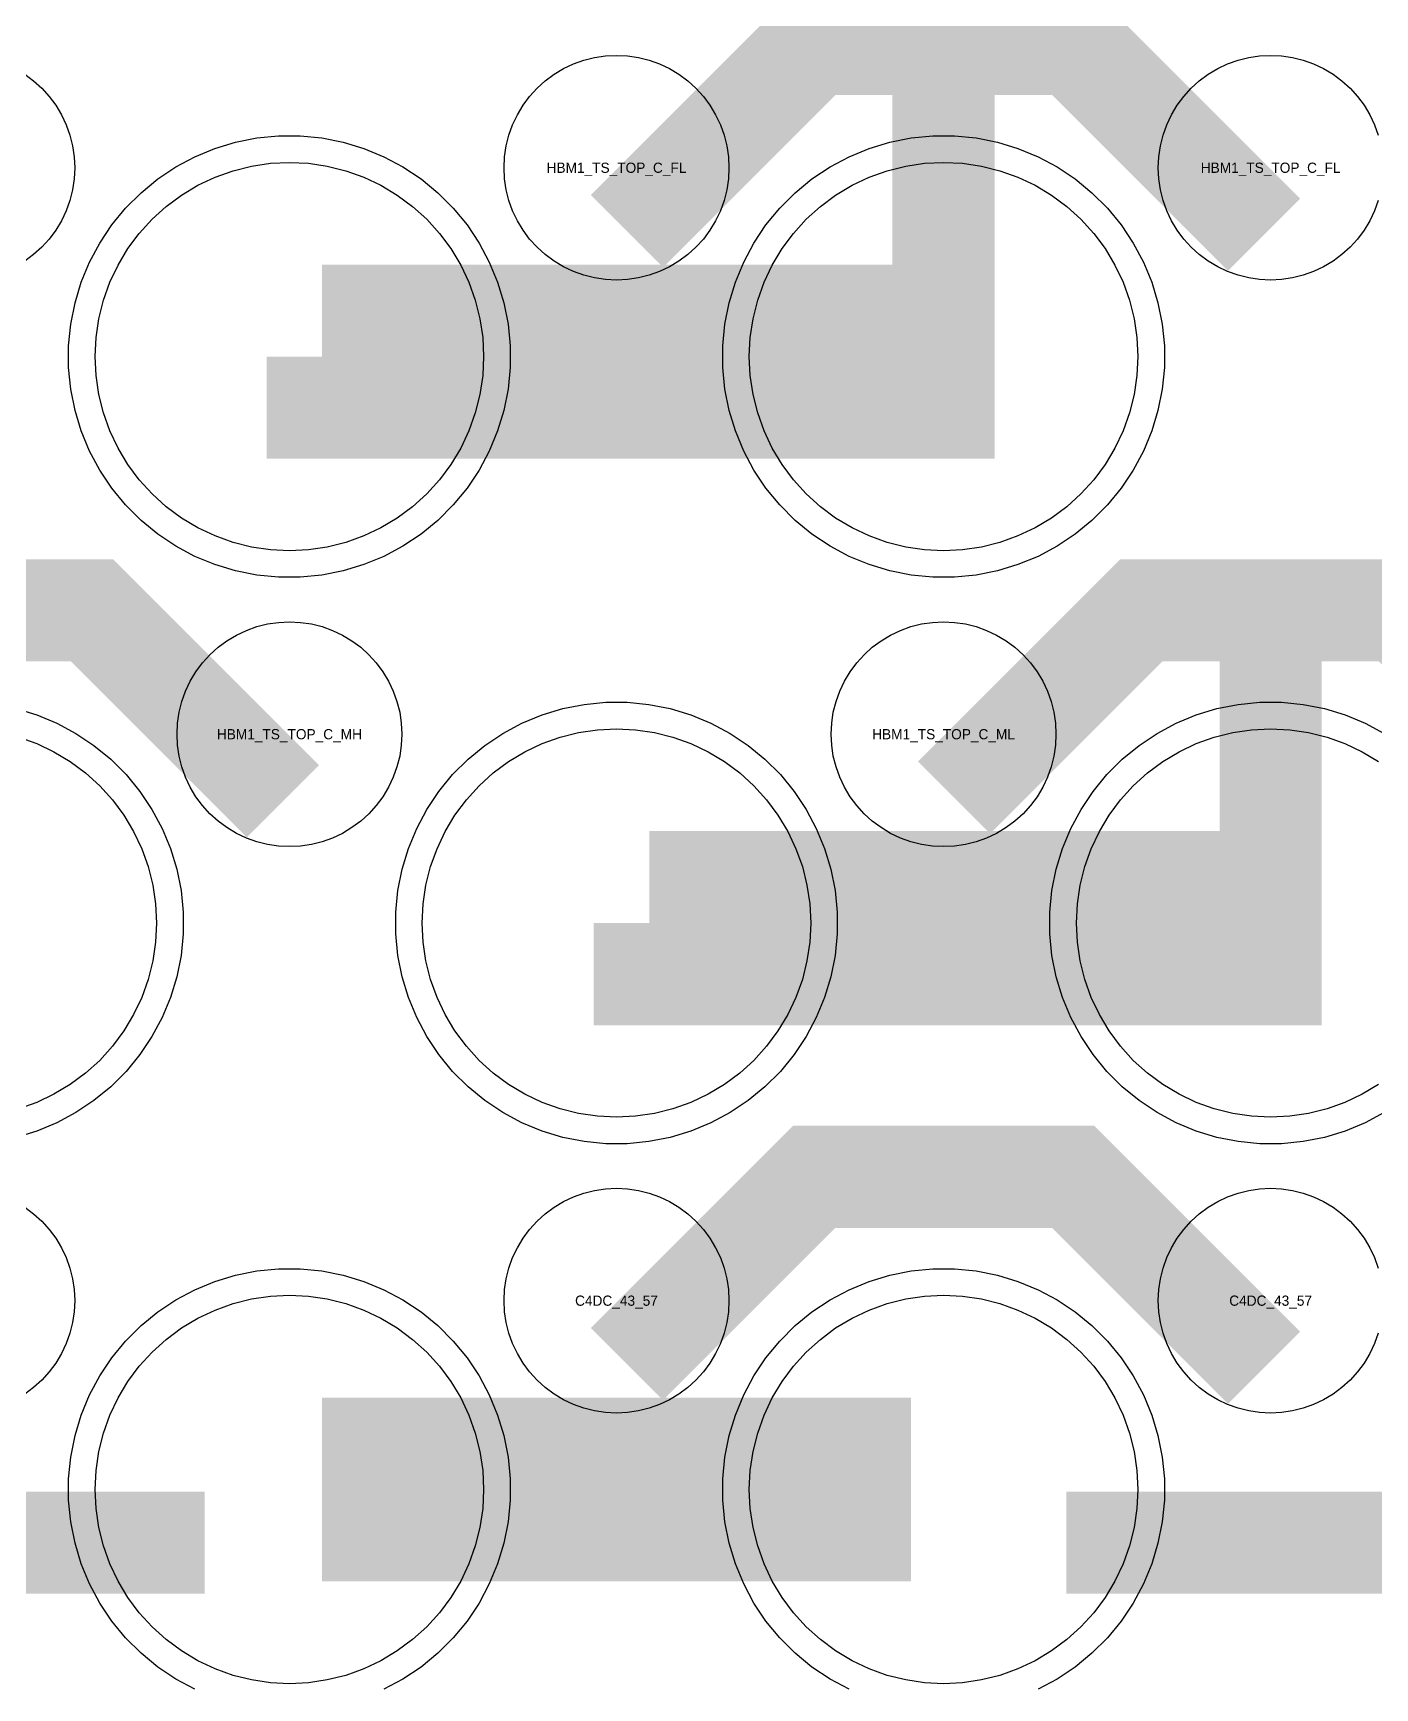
# Model space of a CAD drawing. Extents: x -11880 to 11880, y -14992 to 14992.
# Drawn here: x 6097.3 to 6425.5, y -8929.8 to -8525.1 of the extents above; entities that cross this region are included whole.
import ezdxf
from ezdxf.enums import TextEntityAlignment as Align

# ---------------------------------------------------------------- set-up
doc = ezdxf.new("R2010")
doc.units = 0
doc.header["$MEASUREMENT"] = 0
for name, color, linetype in [('GDS_775_DT_237', 138, 'CONTINUOUS'), ('RDL1_FS', 34, 'CONTINUOUS'), ('RDL_BS', 160, 'CONTINUOUS')]:
    doc.layers.add(name, color=color, linetype=linetype)

msp = doc.modelspace()

# ---------------------------------------------------------------- linework, layer by layer
at = {"layer": 'RDL1_FS'}
for points in [[(6160, -8651.689), (6155.343, -8651.46), (6150.732, -8650.776), (6146.209, -8649.644), (6141.819, -8648.072), (6137.605, -8646.08), (6133.605, -8643.682), (6129.86, -8640.904), (6126.406, -8637.774), (6123.276, -8634.32), (6120.498, -8630.575), (6118.1, -8626.575), (6116.108, -8622.361), (6114.536, -8617.971), (6113.404, -8613.448), (6112.72, -8608.837), (6112.491, -8604.18), (6112.72, -8599.523), (6113.404, -8594.912), (6114.536, -8590.389), (6116.108, -8585.999), (6118.1, -8581.785), (6120.498, -8577.785), (6123.276, -8574.04), (6126.406, -8570.586), (6129.86, -8567.456), (6133.605, -8564.678), (6137.605, -8562.28), (6141.819, -8560.288), (6146.209, -8558.716), (6150.732, -8557.584), (6155.343, -8556.9), (6160, -8556.671), (6164.657, -8556.9), (6169.268, -8557.584), (6173.791, -8558.716), (6178.181, -8560.288), (6182.395, -8562.28), (6186.395, -8564.678), (6190.14, -8567.456), (6193.594, -8570.586), (6196.724, -8574.04), (6199.502, -8577.785), (6201.9, -8581.785), (6203.892, -8585.999), (6205.464, -8590.389), (6206.596, -8594.912), (6207.28, -8599.523), (6207.509, -8604.18), (6207.28, -8608.837), (6206.596, -8613.448), (6205.464, -8617.971), (6203.892, -8622.361), (6201.9, -8626.575), (6199.502, -8630.575), (6196.724, -8634.32), (6193.594, -8637.774), (6190.14, -8640.904), (6186.395, -8643.682), (6182.395, -8646.08), (6178.181, -8648.072), (6173.791, -8649.644), (6169.268, -8650.776), (6164.657, -8651.46)], [(6320, -8651.689), (6315.343, -8651.46), (6310.732, -8650.776), (6306.209, -8649.644), (6301.819, -8648.072), (6297.605, -8646.08), (6293.605, -8643.682), (6289.86, -8640.904), (6286.406, -8637.774), (6283.276, -8634.32), (6280.498, -8630.575), (6278.1, -8626.575), (6276.108, -8622.361), (6274.536, -8617.971), (6273.404, -8613.448), (6272.72, -8608.837), (6272.491, -8604.18), (6272.72, -8599.523), (6273.404, -8594.912), (6274.536, -8590.389), (6276.108, -8585.999), (6278.1, -8581.785), (6280.498, -8577.785), (6283.276, -8574.04), (6286.406, -8570.586), (6289.86, -8567.456), (6293.605, -8564.678), (6297.605, -8562.28), (6301.819, -8560.288), (6306.209, -8558.716), (6310.732, -8557.584), (6315.343, -8556.9), (6320, -8556.671), (6324.657, -8556.9), (6329.268, -8557.584), (6333.791, -8558.716), (6338.181, -8560.288), (6342.395, -8562.28), (6346.395, -8564.678), (6350.14, -8567.456), (6353.594, -8570.586), (6356.724, -8574.04), (6359.502, -8577.785), (6361.9, -8581.785), (6363.892, -8585.999), (6365.464, -8590.389), (6366.596, -8594.912), (6367.28, -8599.523), (6367.509, -8604.18), (6367.28, -8608.837), (6366.596, -8613.448), (6365.464, -8617.971), (6363.892, -8622.361), (6361.9, -8626.575), (6359.502, -8630.575), (6356.724, -8634.32), (6353.594, -8637.774), (6350.14, -8640.904), (6346.395, -8643.682), (6342.395, -8646.08), (6338.181, -8648.072), (6333.791, -8649.644), (6329.268, -8650.776), (6324.657, -8651.46)], [(6240, -8790.254), (6235.343, -8790.025), (6230.732, -8789.341), (6226.209, -8788.209), (6221.819, -8786.637), (6217.605, -8784.645), (6213.605, -8782.247), (6209.86, -8779.469), (6206.406, -8776.339), (6203.276, -8772.885), (6200.498, -8769.14), (6198.1, -8765.14), (6196.108, -8760.926), (6194.536, -8756.536), (6193.404, -8752.013), (6192.72, -8747.402), (6192.491, -8742.745), (6192.72, -8738.088), (6193.404, -8733.477), (6194.536, -8728.954), (6196.108, -8724.564), (6198.1, -8720.35), (6200.498, -8716.35), (6203.276, -8712.605), (6206.406, -8709.151), (6209.86, -8706.021), (6213.605, -8703.243), (6217.605, -8700.845), (6221.819, -8698.853), (6226.209, -8697.281), (6230.732, -8696.149), (6235.343, -8695.465), (6240, -8695.236), (6244.657, -8695.465), (6249.268, -8696.149), (6253.791, -8697.281), (6258.181, -8698.853), (6262.395, -8700.845), (6266.395, -8703.243), (6270.14, -8706.021), (6273.594, -8709.151), (6276.724, -8712.605), (6279.502, -8716.35), (6281.9, -8720.35), (6283.892, -8724.564), (6285.464, -8728.954), (6286.596, -8733.477), (6287.28, -8738.088), (6287.509, -8742.745), (6287.28, -8747.402), (6286.596, -8752.013), (6285.464, -8756.536), (6283.892, -8760.926), (6281.9, -8765.14), (6279.502, -8769.14), (6276.724, -8772.885), (6273.594, -8776.339), (6270.14, -8779.469), (6266.395, -8782.247), (6262.395, -8784.645), (6258.181, -8786.637), (6253.791, -8788.209), (6249.268, -8789.341), (6244.657, -8790.025)]]:
    msp.add_lwpolyline(points, close=True, dxfattribs=at)
for points in [[(6168.002, -8604.18, 45, 45, 0), (6240.002, -8604.18, 45, 45, 0)], [(6240.002, -8604.18, 45, 45, 0), (6312.002, -8604.18, 45, 45, 0)], [(6248.002, -8742.745, 45, 45, 0), (6320.002, -8742.745, 45, 45, 0)], [(6320.002, -8742.745, 45, 45, 0), (6392.002, -8742.745, 45, 45, 0)]]:
    msp.add_lwpolyline(points, format="xyseb", dxfattribs=at)
for points in [[(6093.791, -8697.281), (6098.181, -8698.853), (6102.395, -8700.845), (6106.395, -8703.243), (6110.14, -8706.021), (6113.594, -8709.151), (6116.724, -8712.605), (6119.502, -8716.35), (6121.9, -8720.35), (6123.892, -8724.564), (6125.464, -8728.954), (6126.596, -8733.477), (6127.28, -8738.088), (6127.509, -8742.745), (6127.28, -8747.402), (6126.596, -8752.013), (6125.464, -8756.536), (6123.892, -8760.926), (6121.9, -8765.14), (6119.502, -8769.14), (6116.724, -8772.885), (6113.594, -8776.339), (6110.14, -8779.469), (6106.395, -8782.247), (6102.395, -8784.645), (6098.181, -8786.637), (6093.791, -8788.209)], [(6426.395, -8782.247), (6422.395, -8784.645), (6418.181, -8786.637), (6413.791, -8788.209), (6409.268, -8789.341), (6404.657, -8790.025), (6400, -8790.254), (6395.343, -8790.025), (6390.732, -8789.341), (6386.209, -8788.209), (6381.819, -8786.637), (6377.605, -8784.645), (6373.605, -8782.247), (6369.86, -8779.469), (6366.406, -8776.339), (6363.276, -8772.885), (6360.498, -8769.14), (6358.1, -8765.14), (6356.108, -8760.926), (6354.536, -8756.536), (6353.404, -8752.013), (6352.72, -8747.402), (6352.491, -8742.745), (6352.72, -8738.088), (6353.404, -8733.477), (6354.536, -8728.954), (6356.108, -8724.564), (6358.1, -8720.35), (6360.498, -8716.35), (6363.276, -8712.605), (6366.406, -8709.151), (6369.86, -8706.021), (6373.605, -8703.243), (6377.605, -8700.845), (6381.819, -8698.853), (6386.209, -8697.281), (6390.732, -8696.149), (6395.343, -8695.465), (6400, -8695.236), (6404.657, -8695.465), (6409.268, -8696.149), (6413.791, -8697.281), (6418.181, -8698.853), (6422.395, -8700.845), (6426.395, -8703.243)]]:
    msp.add_lwpolyline(points, dxfattribs=at)
at = {"layer": 'RDL1_FS', "color": 241, "true_color": 0xf7abae}
for points in [[(6160, -8928.819), (6155.343, -8928.59), (6150.732, -8927.906), (6146.209, -8926.774), (6141.819, -8925.202), (6137.605, -8923.21), (6133.605, -8920.812), (6129.86, -8918.034), (6126.406, -8914.904), (6123.276, -8911.45), (6120.498, -8907.705), (6118.1, -8903.705), (6116.108, -8899.491), (6114.536, -8895.101), (6113.404, -8890.578), (6112.72, -8885.967), (6112.491, -8881.31), (6112.72, -8876.653), (6113.404, -8872.042), (6114.536, -8867.519), (6116.108, -8863.129), (6118.1, -8858.915), (6120.498, -8854.915), (6123.276, -8851.17), (6126.406, -8847.716), (6129.86, -8844.586), (6133.605, -8841.808), (6137.605, -8839.41), (6141.819, -8837.418), (6146.209, -8835.846), (6150.732, -8834.714), (6155.343, -8834.03), (6160, -8833.801), (6164.657, -8834.03), (6169.268, -8834.714), (6173.791, -8835.846), (6178.181, -8837.418), (6182.395, -8839.41), (6186.395, -8841.808), (6190.14, -8844.586), (6193.594, -8847.716), (6196.724, -8851.17), (6199.502, -8854.915), (6201.9, -8858.915), (6203.892, -8863.129), (6205.464, -8867.519), (6206.596, -8872.042), (6207.28, -8876.653), (6207.509, -8881.31), (6207.28, -8885.967), (6206.596, -8890.578), (6205.464, -8895.101), (6203.892, -8899.491), (6201.9, -8903.705), (6199.502, -8907.705), (6196.724, -8911.45), (6193.594, -8914.904), (6190.14, -8918.034), (6186.395, -8920.812), (6182.395, -8923.21), (6178.181, -8925.202), (6173.791, -8926.774), (6169.268, -8927.906), (6164.657, -8928.59)], [(6320, -8928.819), (6315.343, -8928.59), (6310.732, -8927.906), (6306.209, -8926.774), (6301.819, -8925.202), (6297.605, -8923.21), (6293.605, -8920.812), (6289.86, -8918.034), (6286.406, -8914.904), (6283.276, -8911.45), (6280.498, -8907.705), (6278.1, -8903.705), (6276.108, -8899.491), (6274.536, -8895.101), (6273.404, -8890.578), (6272.72, -8885.967), (6272.491, -8881.31), (6272.72, -8876.653), (6273.404, -8872.042), (6274.536, -8867.519), (6276.108, -8863.129), (6278.1, -8858.915), (6280.498, -8854.915), (6283.276, -8851.17), (6286.406, -8847.716), (6289.86, -8844.586), (6293.605, -8841.808), (6297.605, -8839.41), (6301.819, -8837.418), (6306.209, -8835.846), (6310.732, -8834.714), (6315.343, -8834.03), (6320, -8833.801), (6324.657, -8834.03), (6329.268, -8834.714), (6333.791, -8835.846), (6338.181, -8837.418), (6342.395, -8839.41), (6346.395, -8841.808), (6350.14, -8844.586), (6353.594, -8847.716), (6356.724, -8851.17), (6359.502, -8854.915), (6361.9, -8858.915), (6363.892, -8863.129), (6365.464, -8867.519), (6366.596, -8872.042), (6367.28, -8876.653), (6367.509, -8881.31), (6367.28, -8885.967), (6366.596, -8890.578), (6365.464, -8895.101), (6363.892, -8899.491), (6361.9, -8903.705), (6359.502, -8907.705), (6356.724, -8911.45), (6353.594, -8914.904), (6350.14, -8918.034), (6346.395, -8920.812), (6342.395, -8923.21), (6338.181, -8925.202), (6333.791, -8926.774), (6329.268, -8927.906), (6324.657, -8928.59)]]:
    msp.add_lwpolyline(points, close=True, dxfattribs=at)
for points in [[(6168.002, -8881.31, 45, 45, 0), (6240.002, -8881.31, 45, 45, 0)], [(6240.002, -8881.31, 45, 45, 0), (6312.002, -8881.31, 45, 45, 0)]]:
    msp.add_lwpolyline(points, format="xyseb", dxfattribs=at)
at = {"layer": 'RDL_BS'}
for points in [[(6320, -8629.18, 25, 25, 0), (6320, -8515.179, 25, 25, 0)], [(6242.562, -8573.494, 25, 25, 0), (6288.377, -8527.679, 25, 25, 0), (6321.93, -8527.679, 25, 25, 0)], [(6398.401, -8574.393, 25, 25, 0), (6351.687, -8527.679, 25, 25, 0), (6321.929, -8527.679, 25, 25, 0)], [(6154.397, -8616.68, 25, 25, 0), (6332.5, -8616.68, 25, 25, 0)], [(6400, -8767.745, 25, 25, 0), (6400, -8653.744, 25, 25, 0)], [(6158.401, -8712.958, 25, 25, 0), (6111.687, -8666.244, 25, 25, 0), (6081.929, -8666.244, 25, 25, 0)], [(6322.562, -8712.059, 25, 25, 0), (6368.377, -8666.244, 25, 25, 0), (6401.93, -8666.244, 25, 25, 0)], [(6478.401, -8712.958, 25, 25, 0), (6431.687, -8666.244, 25, 25, 0), (6401.929, -8666.244, 25, 25, 0)], [(5914.397, -8755.245, 25, 25, 0), (6092.5, -8755.245, 25, 25, 0)], [(6234.397, -8755.245, 25, 25, 0), (6412.5, -8755.245, 25, 25, 0)], [(6242.562, -8850.624, 25, 25, 0), (6288.377, -8804.809, 25, 25, 0), (6321.93, -8804.809, 25, 25, 0)], [(6398.401, -8851.523, 25, 25, 0), (6351.687, -8804.809, 25, 25, 0), (6321.929, -8804.809, 25, 25, 0)]]:
    msp.add_lwpolyline(points, format="xyseb", dxfattribs=at)
for points in [[(6240, -8585.486), (6237.307, -8585.354), (6234.635, -8584.958), (6232.016, -8584.301), (6229.481, -8583.394), (6227.044, -8582.242), (6224.72, -8580.849), (6222.557, -8579.246), (6220.558, -8577.434), (6218.746, -8575.435), (6217.143, -8573.272), (6215.75, -8570.948), (6214.598, -8568.511), (6213.691, -8565.976), (6213.034, -8563.357), (6212.638, -8560.685), (6212.506, -8557.992), (6212.638, -8555.299), (6213.034, -8552.627), (6213.691, -8550.008), (6214.598, -8547.473), (6215.75, -8545.036), (6217.143, -8542.712), (6218.746, -8540.549), (6220.558, -8538.55), (6222.557, -8536.738), (6224.72, -8535.135), (6227.044, -8533.742), (6229.481, -8532.59), (6232.016, -8531.683), (6234.635, -8531.026), (6237.307, -8530.63), (6240, -8530.498), (6242.693, -8530.63), (6245.365, -8531.026), (6247.984, -8531.683), (6250.519, -8532.59), (6252.956, -8533.742), (6255.28, -8535.135), (6257.443, -8536.738), (6259.442, -8538.55), (6261.254, -8540.549), (6262.857, -8542.712), (6264.25, -8545.036), (6265.402, -8547.473), (6266.309, -8550.008), (6266.966, -8552.627), (6267.362, -8555.299), (6267.494, -8557.992), (6267.362, -8560.685), (6266.966, -8563.357), (6266.309, -8565.976), (6265.402, -8568.511), (6264.25, -8570.948), (6262.857, -8573.272), (6261.254, -8575.435), (6259.442, -8577.434), (6257.443, -8579.246), (6255.28, -8580.849), (6252.956, -8582.242), (6250.519, -8583.394), (6247.984, -8584.301), (6245.365, -8584.958), (6242.693, -8585.354)], [(6157.356, -8658.18), (6152.062, -8657.663), (6146.835, -8656.617), (6141.795, -8655.086), (6136.885, -8653.055), (6132.223, -8650.563), (6127.809, -8647.616), (6123.708, -8644.254), (6119.926, -8640.472), (6116.564, -8636.371), (6113.617, -8631.957), (6111.125, -8627.295), (6109.094, -8622.385), (6107.563, -8617.345), (6106.517, -8612.118), (6106, -8606.824), (6106, -8601.536), (6106.517, -8596.242), (6107.563, -8591.015), (6109.094, -8585.975), (6111.125, -8581.065), (6113.617, -8576.403), (6116.564, -8571.989), (6119.926, -8567.888), (6123.708, -8564.106), (6127.809, -8560.744), (6132.223, -8557.797), (6136.885, -8555.305), (6141.795, -8553.274), (6146.835, -8551.743), (6152.062, -8550.697), (6157.356, -8550.18), (6162.644, -8550.18), (6167.938, -8550.697), (6173.165, -8551.743), (6178.205, -8553.274), (6183.115, -8555.305), (6187.777, -8557.797), (6192.191, -8560.744), (6196.292, -8564.106), (6200.074, -8567.888), (6203.436, -8571.989), (6206.383, -8576.403), (6208.875, -8581.065), (6210.906, -8585.975), (6212.437, -8591.015), (6213.483, -8596.242), (6214, -8601.536), (6214, -8606.824), (6213.483, -8612.118), (6212.437, -8617.345), (6210.906, -8622.385), (6208.875, -8627.295), (6206.383, -8631.957), (6203.436, -8636.371), (6200.074, -8640.472), (6196.292, -8644.254), (6192.191, -8647.616), (6187.777, -8650.563), (6183.115, -8653.055), (6178.205, -8655.086), (6173.165, -8656.617), (6167.938, -8657.663), (6162.644, -8658.18)], [(6317.356, -8658.18), (6312.062, -8657.663), (6306.835, -8656.617), (6301.795, -8655.086), (6296.885, -8653.055), (6292.223, -8650.563), (6287.809, -8647.616), (6283.708, -8644.254), (6279.926, -8640.472), (6276.564, -8636.371), (6273.617, -8631.957), (6271.125, -8627.295), (6269.094, -8622.385), (6267.563, -8617.345), (6266.517, -8612.118), (6266, -8606.824), (6266, -8601.536), (6266.517, -8596.242), (6267.563, -8591.015), (6269.094, -8585.975), (6271.125, -8581.065), (6273.617, -8576.403), (6276.564, -8571.989), (6279.926, -8567.888), (6283.708, -8564.106), (6287.809, -8560.744), (6292.223, -8557.797), (6296.885, -8555.305), (6301.795, -8553.274), (6306.835, -8551.743), (6312.062, -8550.697), (6317.356, -8550.18), (6322.644, -8550.18), (6327.938, -8550.697), (6333.165, -8551.743), (6338.205, -8553.274), (6343.115, -8555.305), (6347.777, -8557.797), (6352.191, -8560.744), (6356.292, -8564.106), (6360.074, -8567.888), (6363.436, -8571.989), (6366.383, -8576.403), (6368.875, -8581.065), (6370.906, -8585.975), (6372.437, -8591.015), (6373.483, -8596.242), (6374, -8601.536), (6374, -8606.824), (6373.483, -8612.118), (6372.437, -8617.345), (6370.906, -8622.385), (6368.875, -8627.295), (6366.383, -8631.957), (6363.436, -8636.371), (6360.074, -8640.472), (6356.292, -8644.254), (6352.191, -8647.616), (6347.777, -8650.563), (6343.115, -8653.055), (6338.205, -8655.086), (6333.165, -8656.617), (6327.938, -8657.663), (6322.644, -8658.18)], [(6160, -8724.051), (6157.307, -8723.919), (6154.635, -8723.523), (6152.016, -8722.866), (6149.481, -8721.959), (6147.044, -8720.807), (6144.72, -8719.414), (6142.557, -8717.811), (6140.558, -8715.999), (6138.746, -8714), (6137.143, -8711.837), (6135.75, -8709.513), (6134.598, -8707.076), (6133.691, -8704.541), (6133.034, -8701.922), (6132.638, -8699.25), (6132.506, -8696.557), (6132.638, -8693.864), (6133.034, -8691.192), (6133.691, -8688.573), (6134.598, -8686.038), (6135.75, -8683.601), (6137.143, -8681.277), (6138.746, -8679.114), (6140.558, -8677.115), (6142.557, -8675.303), (6144.72, -8673.7), (6147.044, -8672.307), (6149.481, -8671.155), (6152.016, -8670.248), (6154.635, -8669.591), (6157.307, -8669.195), (6160, -8669.063), (6162.693, -8669.195), (6165.365, -8669.591), (6167.984, -8670.248), (6170.519, -8671.155), (6172.956, -8672.307), (6175.28, -8673.7), (6177.443, -8675.303), (6179.442, -8677.115), (6181.254, -8679.114), (6182.857, -8681.277), (6184.25, -8683.601), (6185.402, -8686.038), (6186.309, -8688.573), (6186.966, -8691.192), (6187.362, -8693.864), (6187.494, -8696.557), (6187.362, -8699.25), (6186.966, -8701.922), (6186.309, -8704.541), (6185.402, -8707.076), (6184.25, -8709.513), (6182.857, -8711.837), (6181.254, -8714), (6179.442, -8715.999), (6177.443, -8717.811), (6175.28, -8719.414), (6172.956, -8720.807), (6170.519, -8721.959), (6167.984, -8722.866), (6165.365, -8723.523), (6162.693, -8723.919)], [(6320, -8724.051), (6317.307, -8723.919), (6314.635, -8723.523), (6312.016, -8722.866), (6309.481, -8721.959), (6307.044, -8720.807), (6304.72, -8719.414), (6302.557, -8717.811), (6300.558, -8715.999), (6298.746, -8714), (6297.143, -8711.837), (6295.75, -8709.513), (6294.598, -8707.076), (6293.691, -8704.541), (6293.034, -8701.922), (6292.638, -8699.25), (6292.506, -8696.557), (6292.638, -8693.864), (6293.034, -8691.192), (6293.691, -8688.573), (6294.598, -8686.038), (6295.75, -8683.601), (6297.143, -8681.277), (6298.746, -8679.114), (6300.558, -8677.115), (6302.557, -8675.303), (6304.72, -8673.7), (6307.044, -8672.307), (6309.481, -8671.155), (6312.016, -8670.248), (6314.635, -8669.591), (6317.307, -8669.195), (6320, -8669.063), (6322.693, -8669.195), (6325.365, -8669.591), (6327.984, -8670.248), (6330.519, -8671.155), (6332.956, -8672.307), (6335.28, -8673.7), (6337.443, -8675.303), (6339.442, -8677.115), (6341.254, -8679.114), (6342.857, -8681.277), (6344.25, -8683.601), (6345.402, -8686.038), (6346.309, -8688.573), (6346.966, -8691.192), (6347.362, -8693.864), (6347.494, -8696.557), (6347.362, -8699.25), (6346.966, -8701.922), (6346.309, -8704.541), (6345.402, -8707.076), (6344.25, -8709.513), (6342.857, -8711.837), (6341.254, -8714), (6339.442, -8715.999), (6337.443, -8717.811), (6335.28, -8719.414), (6332.956, -8720.807), (6330.519, -8721.959), (6327.984, -8722.866), (6325.365, -8723.523), (6322.693, -8723.919)], [(6237.356, -8796.745), (6232.062, -8796.228), (6226.835, -8795.182), (6221.795, -8793.651), (6216.885, -8791.62), (6212.223, -8789.128), (6207.809, -8786.181), (6203.708, -8782.819), (6199.926, -8779.037), (6196.564, -8774.936), (6193.617, -8770.522), (6191.125, -8765.86), (6189.094, -8760.95), (6187.563, -8755.91), (6186.517, -8750.683), (6186, -8745.389), (6186, -8740.101), (6186.517, -8734.807), (6187.563, -8729.58), (6189.094, -8724.54), (6191.125, -8719.63), (6193.617, -8714.968), (6196.564, -8710.554), (6199.926, -8706.453), (6203.708, -8702.671), (6207.809, -8699.309), (6212.223, -8696.362), (6216.885, -8693.87), (6221.795, -8691.839), (6226.835, -8690.308), (6232.062, -8689.262), (6237.356, -8688.745), (6242.644, -8688.745), (6247.938, -8689.262), (6253.165, -8690.308), (6258.205, -8691.839), (6263.115, -8693.87), (6267.777, -8696.362), (6272.191, -8699.309), (6276.292, -8702.671), (6280.074, -8706.453), (6283.436, -8710.554), (6286.383, -8714.968), (6288.875, -8719.63), (6290.906, -8724.54), (6292.437, -8729.58), (6293.483, -8734.807), (6294, -8740.101), (6294, -8745.389), (6293.483, -8750.683), (6292.437, -8755.91), (6290.906, -8760.95), (6288.875, -8765.86), (6286.383, -8770.522), (6283.436, -8774.936), (6280.074, -8779.037), (6276.292, -8782.819), (6272.191, -8786.181), (6267.777, -8789.128), (6263.115, -8791.62), (6258.205, -8793.651), (6253.165, -8795.182), (6247.938, -8796.228), (6242.644, -8796.745)], [(6240, -8862.616), (6237.307, -8862.484), (6234.635, -8862.088), (6232.016, -8861.431), (6229.481, -8860.524), (6227.044, -8859.372), (6224.72, -8857.979), (6222.557, -8856.376), (6220.558, -8854.564), (6218.746, -8852.565), (6217.143, -8850.402), (6215.75, -8848.078), (6214.598, -8845.641), (6213.691, -8843.106), (6213.034, -8840.487), (6212.638, -8837.815), (6212.506, -8835.122), (6212.638, -8832.429), (6213.034, -8829.757), (6213.691, -8827.138), (6214.598, -8824.603), (6215.75, -8822.166), (6217.143, -8819.842), (6218.746, -8817.679), (6220.558, -8815.68), (6222.557, -8813.868), (6224.72, -8812.265), (6227.044, -8810.872), (6229.481, -8809.72), (6232.016, -8808.813), (6234.635, -8808.156), (6237.307, -8807.76), (6240, -8807.628), (6242.693, -8807.76), (6245.365, -8808.156), (6247.984, -8808.813), (6250.519, -8809.72), (6252.956, -8810.872), (6255.28, -8812.265), (6257.443, -8813.868), (6259.442, -8815.68), (6261.254, -8817.679), (6262.857, -8819.842), (6264.25, -8822.166), (6265.402, -8824.603), (6266.309, -8827.138), (6266.966, -8829.757), (6267.362, -8832.429), (6267.494, -8835.122), (6267.362, -8837.815), (6266.966, -8840.487), (6266.309, -8843.106), (6265.402, -8845.641), (6264.25, -8848.078), (6262.857, -8850.402), (6261.254, -8852.565), (6259.442, -8854.564), (6257.443, -8856.376), (6255.28, -8857.979), (6252.956, -8859.372), (6250.519, -8860.524), (6247.984, -8861.431), (6245.365, -8862.088), (6242.693, -8862.484)]]:
    msp.add_lwpolyline(points, close=True, dxfattribs=at)
for points in [[(6426.309, -8565.976), (6425.402, -8568.511), (6424.25, -8570.948), (6422.857, -8573.272), (6421.254, -8575.435), (6419.442, -8577.434), (6417.443, -8579.246), (6415.28, -8580.849), (6412.956, -8582.242), (6410.519, -8583.394), (6407.984, -8584.301), (6405.365, -8584.958), (6402.693, -8585.354), (6400, -8585.486), (6397.307, -8585.354), (6394.635, -8584.958), (6392.016, -8584.301), (6389.481, -8583.394), (6387.044, -8582.242), (6384.72, -8580.849), (6382.557, -8579.246), (6380.558, -8577.434), (6378.746, -8575.435), (6377.143, -8573.272), (6375.75, -8570.948), (6374.598, -8568.511), (6373.691, -8565.976), (6373.034, -8563.357), (6372.638, -8560.685), (6372.506, -8557.992), (6372.638, -8555.299), (6373.034, -8552.627), (6373.691, -8550.008), (6374.598, -8547.473), (6375.75, -8545.036), (6377.143, -8542.712), (6378.746, -8540.549), (6380.558, -8538.55), (6382.557, -8536.738), (6384.72, -8535.135), (6387.044, -8533.742), (6389.481, -8532.59), (6392.016, -8531.683), (6394.635, -8531.026), (6397.307, -8530.63), (6400, -8530.498), (6402.693, -8530.63), (6405.365, -8531.026), (6407.984, -8531.683), (6410.519, -8532.59), (6412.956, -8533.742), (6415.28, -8535.135), (6417.443, -8536.738), (6419.442, -8538.55), (6421.254, -8540.549), (6422.857, -8542.712), (6424.25, -8545.036), (6425.402, -8547.473), (6426.309, -8550.008)], [(6095.28, -8535.135), (6097.443, -8536.738), (6099.442, -8538.55), (6101.254, -8540.549), (6102.857, -8542.712), (6104.25, -8545.036), (6105.402, -8547.473), (6106.309, -8550.008), (6106.966, -8552.627), (6107.362, -8555.299), (6107.494, -8557.992), (6107.362, -8560.685), (6106.966, -8563.357), (6106.309, -8565.976), (6105.402, -8568.511), (6104.25, -8570.948), (6102.857, -8573.272), (6101.254, -8575.435), (6099.442, -8577.434), (6097.443, -8579.246), (6095.28, -8580.849)], [(6093.165, -8690.308), (6098.205, -8691.839), (6103.115, -8693.87), (6107.777, -8696.362), (6112.191, -8699.309), (6116.292, -8702.671), (6120.074, -8706.453), (6123.436, -8710.554), (6126.383, -8714.968), (6128.875, -8719.63), (6130.906, -8724.54), (6132.437, -8729.58), (6133.483, -8734.807), (6134, -8740.101), (6134, -8745.389), (6133.483, -8750.683), (6132.437, -8755.91), (6130.906, -8760.95), (6128.875, -8765.86), (6126.383, -8770.522), (6123.436, -8774.936), (6120.074, -8779.037), (6116.292, -8782.819), (6112.191, -8786.181), (6107.777, -8789.128), (6103.115, -8791.62), (6098.205, -8793.651), (6093.165, -8795.182)], [(6427.777, -8789.128), (6423.115, -8791.62), (6418.205, -8793.651), (6413.165, -8795.182), (6407.938, -8796.228), (6402.644, -8796.745), (6397.356, -8796.745), (6392.062, -8796.228), (6386.835, -8795.182), (6381.795, -8793.651), (6376.885, -8791.62), (6372.223, -8789.128), (6367.809, -8786.181), (6363.708, -8782.819), (6359.926, -8779.037), (6356.564, -8774.936), (6353.617, -8770.522), (6351.125, -8765.86), (6349.094, -8760.95), (6347.563, -8755.91), (6346.517, -8750.683), (6346, -8745.389), (6346, -8740.101), (6346.517, -8734.807), (6347.563, -8729.58), (6349.094, -8724.54), (6351.125, -8719.63), (6353.617, -8714.968), (6356.564, -8710.554), (6359.926, -8706.453), (6363.708, -8702.671), (6367.809, -8699.309), (6372.223, -8696.362), (6376.885, -8693.87), (6381.795, -8691.839), (6386.835, -8690.308), (6392.062, -8689.262), (6397.356, -8688.745), (6402.644, -8688.745), (6407.938, -8689.262), (6413.165, -8690.308), (6418.205, -8691.839), (6423.115, -8693.87), (6427.777, -8696.362)], [(6426.309, -8843.106), (6425.402, -8845.641), (6424.25, -8848.078), (6422.857, -8850.402), (6421.254, -8852.565), (6419.442, -8854.564), (6417.443, -8856.376), (6415.28, -8857.979), (6412.956, -8859.372), (6410.519, -8860.524), (6407.984, -8861.431), (6405.365, -8862.088), (6402.693, -8862.484), (6400, -8862.616), (6397.307, -8862.484), (6394.635, -8862.088), (6392.016, -8861.431), (6389.481, -8860.524), (6387.044, -8859.372), (6384.72, -8857.979), (6382.557, -8856.376), (6380.558, -8854.564), (6378.746, -8852.565), (6377.143, -8850.402), (6375.75, -8848.078), (6374.598, -8845.641), (6373.691, -8843.106), (6373.034, -8840.487), (6372.638, -8837.815), (6372.506, -8835.122), (6372.638, -8832.429), (6373.034, -8829.757), (6373.691, -8827.138), (6374.598, -8824.603), (6375.75, -8822.166), (6377.143, -8819.842), (6378.746, -8817.679), (6380.558, -8815.68), (6382.557, -8813.868), (6384.72, -8812.265), (6387.044, -8810.872), (6389.481, -8809.72), (6392.016, -8808.813), (6394.635, -8808.156), (6397.307, -8807.76), (6400, -8807.628), (6402.693, -8807.76), (6405.365, -8808.156), (6407.984, -8808.813), (6410.519, -8809.72), (6412.956, -8810.872), (6415.28, -8812.265), (6417.443, -8813.868), (6419.442, -8815.68), (6421.254, -8817.679), (6422.857, -8819.842), (6424.25, -8822.166), (6425.402, -8824.603), (6426.309, -8827.138)], [(6095.28, -8812.265), (6097.443, -8813.868), (6099.442, -8815.68), (6101.254, -8817.679), (6102.857, -8819.842), (6104.25, -8822.166), (6105.402, -8824.603), (6106.309, -8827.138), (6106.966, -8829.757), (6107.362, -8832.429), (6107.494, -8835.122), (6107.362, -8837.815), (6106.966, -8840.487), (6106.309, -8843.106), (6105.402, -8845.641), (6104.25, -8848.078), (6102.857, -8850.402), (6101.254, -8852.565), (6099.442, -8854.564), (6097.443, -8856.376), (6095.28, -8857.979)]]:
    msp.add_lwpolyline(points, dxfattribs=at)
at = {"layer": 'RDL_BS', "color": 241, "true_color": 0xf7abae}
for points in [[(6136.885, -8930.185), (6132.223, -8927.693), (6127.809, -8924.746), (6123.708, -8921.384), (6119.926, -8917.602), (6116.564, -8913.501), (6113.617, -8909.087), (6111.125, -8904.425), (6109.094, -8899.515), (6107.563, -8894.475), (6106.517, -8889.248), (6106, -8883.954), (6106, -8878.666), (6106.517, -8873.372), (6107.563, -8868.145), (6109.094, -8863.105), (6111.125, -8858.195), (6113.617, -8853.533), (6116.564, -8849.119), (6119.926, -8845.018), (6123.708, -8841.236), (6127.809, -8837.874), (6132.223, -8834.927), (6136.885, -8832.435), (6141.795, -8830.404), (6146.835, -8828.873), (6152.062, -8827.827), (6157.356, -8827.31), (6162.644, -8827.31), (6167.938, -8827.827), (6173.165, -8828.873), (6178.205, -8830.404), (6183.115, -8832.435), (6187.777, -8834.927), (6192.191, -8837.874), (6196.292, -8841.236), (6200.074, -8845.018), (6203.436, -8849.119), (6206.383, -8853.533), (6208.875, -8858.195), (6210.906, -8863.105), (6212.437, -8868.145), (6213.483, -8873.372), (6214, -8878.666), (6214, -8883.954), (6213.483, -8889.248), (6212.437, -8894.475), (6210.906, -8899.515), (6208.875, -8904.425), (6206.383, -8909.087), (6203.436, -8913.501), (6200.074, -8917.602), (6196.292, -8921.384), (6192.191, -8924.746), (6187.777, -8927.693), (6183.115, -8930.185)], [(6296.885, -8930.185), (6292.223, -8927.693), (6287.809, -8924.746), (6283.708, -8921.384), (6279.926, -8917.602), (6276.564, -8913.501), (6273.617, -8909.087), (6271.125, -8904.425), (6269.094, -8899.515), (6267.563, -8894.475), (6266.517, -8889.248), (6266, -8883.954), (6266, -8878.666), (6266.517, -8873.372), (6267.563, -8868.145), (6269.094, -8863.105), (6271.125, -8858.195), (6273.617, -8853.533), (6276.564, -8849.119), (6279.926, -8845.018), (6283.708, -8841.236), (6287.809, -8837.874), (6292.223, -8834.927), (6296.885, -8832.435), (6301.795, -8830.404), (6306.835, -8828.873), (6312.062, -8827.827), (6317.356, -8827.31), (6322.644, -8827.31), (6327.938, -8827.827), (6333.165, -8828.873), (6338.205, -8830.404), (6343.115, -8832.435), (6347.777, -8834.927), (6352.191, -8837.874), (6356.292, -8841.236), (6360.074, -8845.018), (6363.436, -8849.119), (6366.383, -8853.533), (6368.875, -8858.195), (6370.906, -8863.105), (6372.437, -8868.145), (6373.483, -8873.372), (6374, -8878.666), (6374, -8883.954), (6373.483, -8889.248), (6372.437, -8894.475), (6370.906, -8899.515), (6368.875, -8904.425), (6366.383, -8909.087), (6363.436, -8913.501), (6360.074, -8917.602), (6356.292, -8921.384), (6352.191, -8924.746), (6347.777, -8927.693), (6343.115, -8930.185)]]:
    msp.add_lwpolyline(points, dxfattribs=at)
for points in [[(6030.016, -8894.323, 25, 25, 0), (6139.281, -8894.323, 25, 25, 0)], [(6350.016, -8894.323, 25, 25, 0), (6459.281, -8894.323, 25, 25, 0)]]:
    msp.add_lwpolyline(points, format="xyseb", dxfattribs=at)

# ---------------------------------------------------------------- texts
at = {"layer": 'GDS_775_DT_237'}
for s, p in [('HBM1_TS_TOP_C_FL', (6240, -8557.992)), ('HBM1_TS_TOP_C_FL', (6240, -8557.992)), ('HBM1_TS_TOP_C_FL', (6400, -8557.992)), ('HBM1_TS_TOP_C_FL', (6400, -8557.992)), ('HBM1_TS_TOP_C_MH', (6160, -8696.557)), ('HBM1_TS_TOP_C_MH', (6160, -8696.557)), ('HBM1_TS_TOP_C_ML', (6320, -8696.557)), ('HBM1_TS_TOP_C_ML', (6320, -8696.557)), ('C4DC_43_57', (6240, -8835.122)), ('C4DC_43_57', (6240, -8835.122)), ('C4DC_43_57', (6400, -8835.122)), ('C4DC_43_57', (6400, -8835.122))]:
    msp.add_text(s, height=2.5, dxfattribs=at).set_placement(p, align=Align.MIDDLE_CENTER)

doc.saveas('drawing.dxf')
